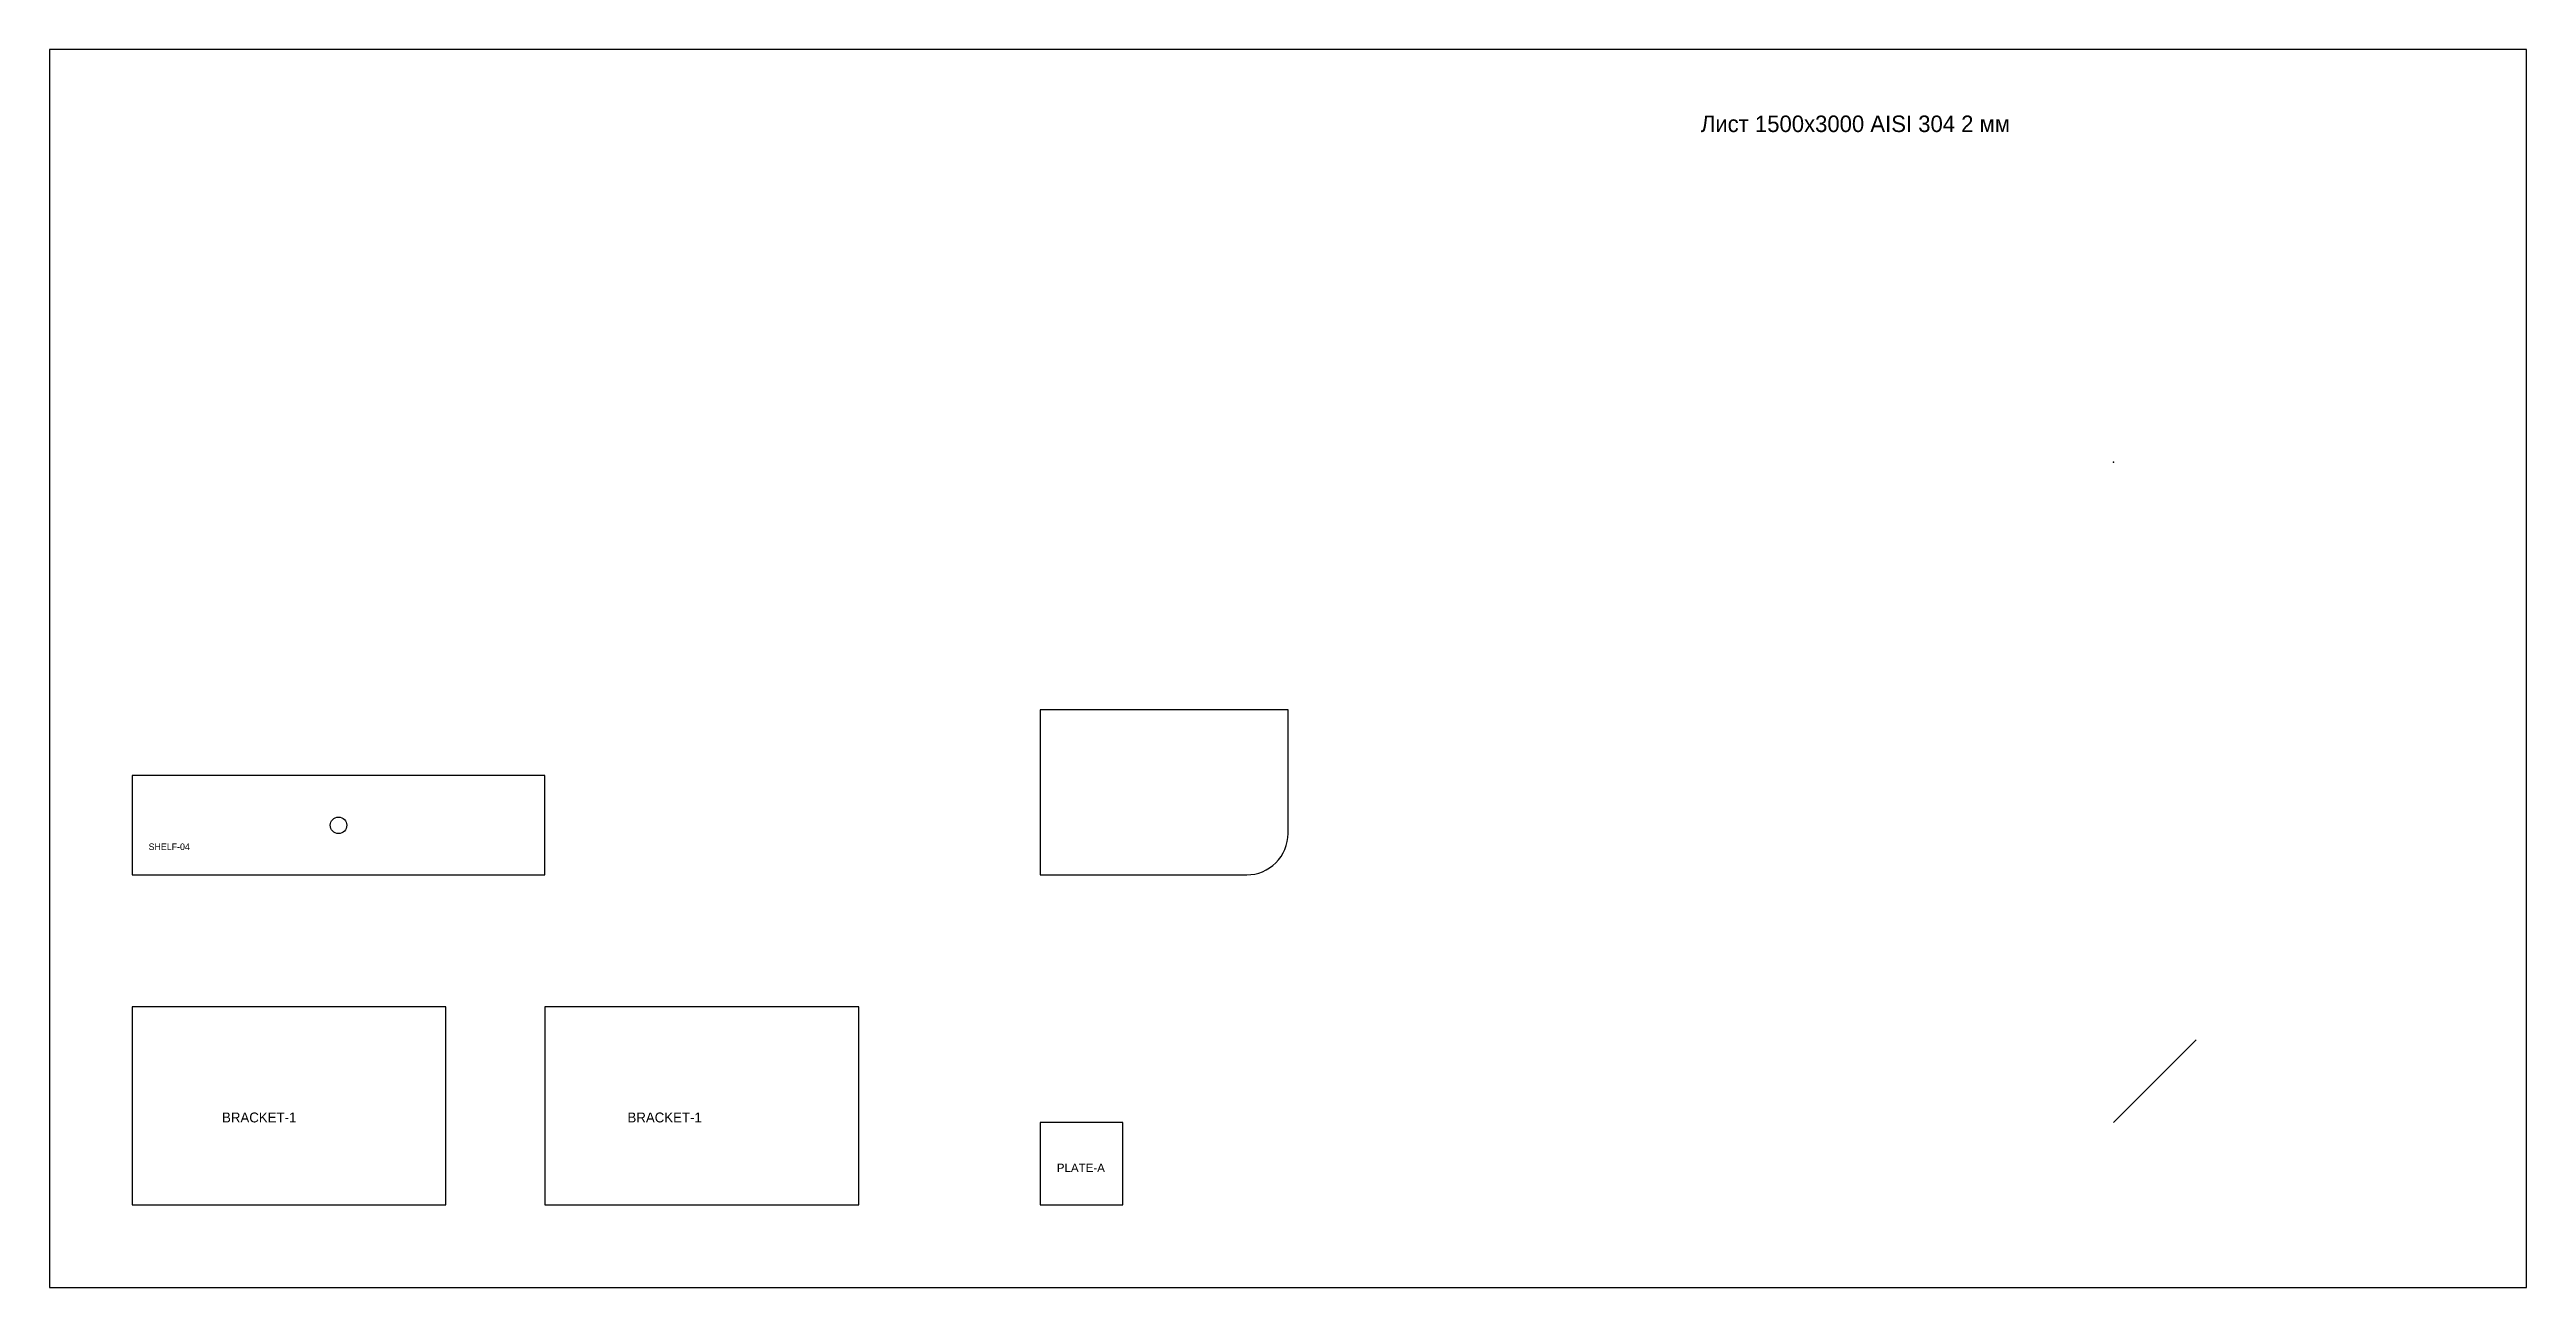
# Model space of a CAD drawing. Header units: millimetres. Extents: x 0 to 3000, y 0 to 1500.
import ezdxf

# ---------------------------------------------------------------- set-up
doc = ezdxf.new("R2010")
doc.units = ezdxf.units.MM
doc.layers.add('PARTS', color=3, linetype='CONTINUOUS')
doc.layers.add('SHEET', color=7, linetype='CONTINUOUS')

msp = doc.modelspace()

# ---------------------------------------------------------------- linework, layer by layer
at = {"layer": 'HOLES'}
msp.add_circle((350, 560), 10, dxfattribs=at)
at = {"layer": 'NOTES'}
msp.add_line((2500, 200), (2600, 300), dxfattribs=at)
msp.add_point((2500, 1000), dxfattribs=at)
at = {"layer": 'PARTS'}
msp.add_lwpolyline([(1200, 500), (1450, 500, 0.414214), (1500, 550), (1500, 700), (1200, 700)], format="xyb", close=True, dxfattribs=at)
for points in [[(100, 500), (600, 500), (600, 620.5), (100, 620.5)], [(100, 100), (480, 100), (480, 340), (100, 340)], [(600, 100), (980, 100), (980, 340), (600, 340)], [(1200, 100), (1300, 100), (1300, 200), (1200, 200)]]:
    msp.add_lwpolyline(points, close=True, dxfattribs=at)
at = {"layer": 'SHEET'}
msp.add_lwpolyline([(0, 0), (3000, 0), (3000, 1500), (0, 1500)], close=True, dxfattribs=at)

# ---------------------------------------------------------------- texts
at = {"layer": 'LABELS'}
for s, height, p in [('SHELF-04', 8, (120, 530)), ('  BRACKET-1', 12, (200, 200)), ('BRACKET-1', 12, (700, 200))]:
    msp.add_text(s, height=height, dxfattribs=at).set_placement(p)
at = {"layer": 'LABELS', "insert": (1220, 150), "char_height": 10, "width": 80, "attachment_point": 1}
msp.add_mtext('\\A1;{\\fArial|b0|i0|c204|p34;PLATE-A}', dxfattribs=at)
at = {"layer": 'NOTES'}
msp.add_text('Лист 1500x3000 AISI 304 2 мм', height=20, dxfattribs=at).set_placement((2000, 1400))

doc.saveas('drawing.dxf')
